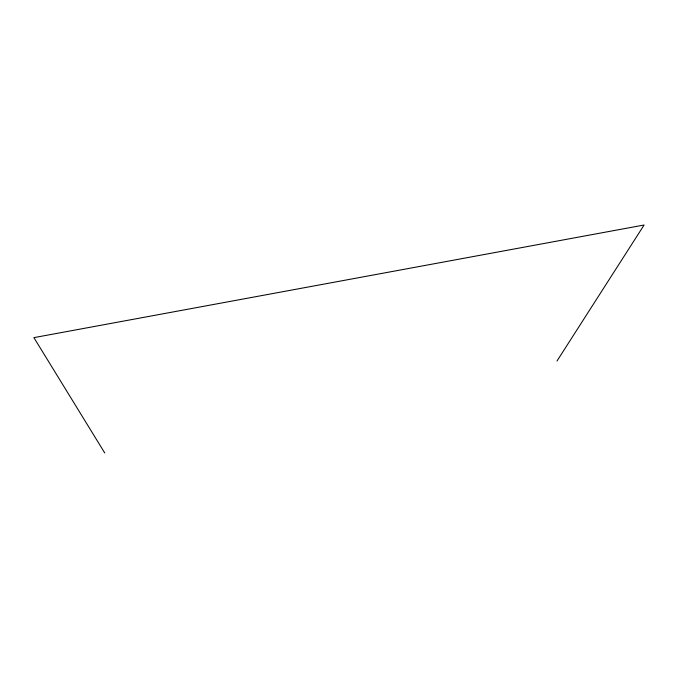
<?xml version="1.0" encoding="UTF-8"?>
<svg xmlns="http://www.w3.org/2000/svg" width="678" height="678" viewBox="0 0 678 678"><rect width="100%" height="100%" fill="white"/><g stroke="black" fill="none" stroke-linecap="round" stroke-linejoin="round"><path stroke-width="1.02" d="M557.011 360.984L644.1 225.011L33.9 337.636L104.759 452.989"/></g></svg>
